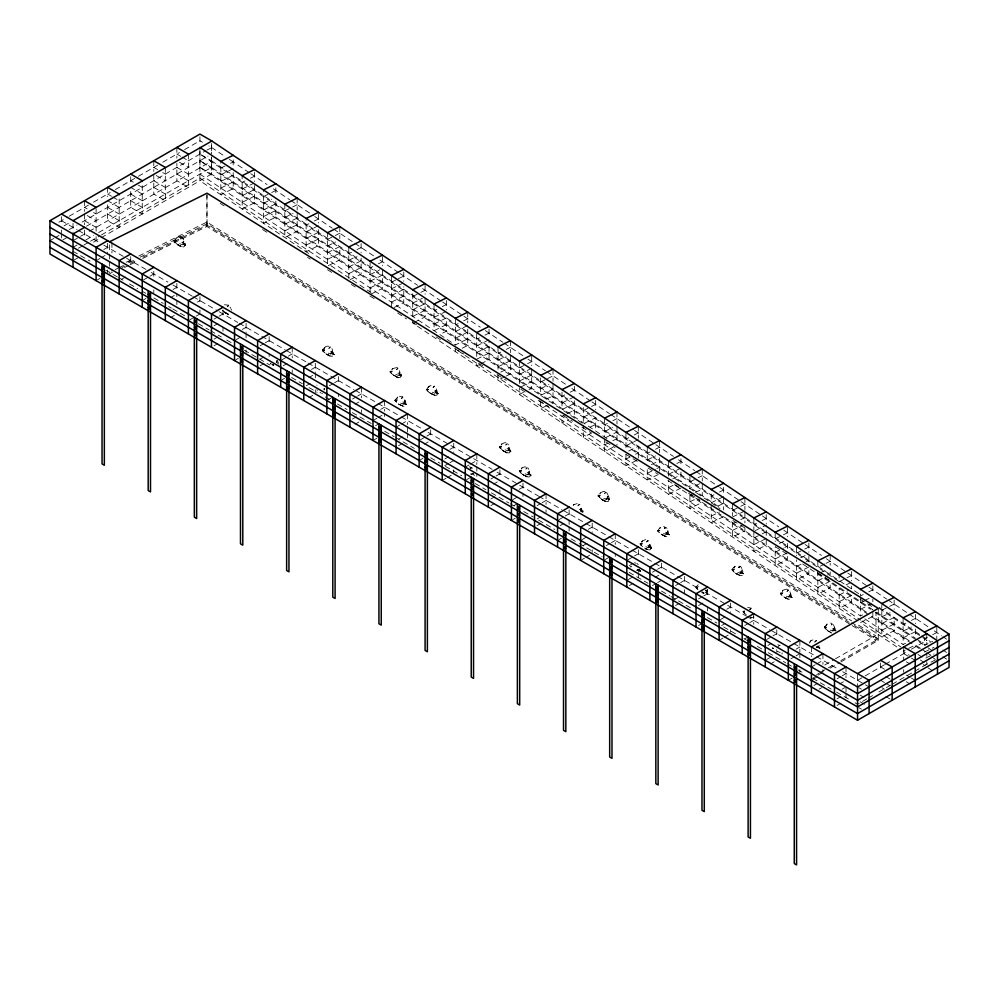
<?xml version="1.0" encoding="UTF-8"?>
<svg xmlns="http://www.w3.org/2000/svg" width="999" height="999" viewBox="0 0 999 999"><rect width="100%" height="100%" fill="white"/><g stroke="black" fill="none" stroke-linecap="round" stroke-linejoin="round"><path stroke-width="0.75" stroke-dasharray="5 3.75" d="M211.451 167.407L211.463 157.417M211.463 150.749L211.463 144.093M606.942 438.586L211.463 174.063L211.888 167.645L199.937 160.739L720.017 508.653M276.898 360.864L276.261 362.262L276.873 360.801M183.154 243.182L183.804 241.783L183.154 243.182L183.117 241.721L183.741 242.844C184.515 240.834 182.605 235.24 180.407 238.986L181.918 237.587L181.194 238.536C181.581 232.705 170.891 242.307 175.137 240.934M324.101 389.885L324.063 388.436L324.687 389.548L324.687 388.648L324.101 389.885L324.75 388.486M324.588 347.714C327.235 343.681 334.852 348.064 331.68 352.547L332.492 350.199L334.016 354.72L331.668 353.034L330.369 353.421L334.091 354.395M390.946 372.177C389.248 372.252 395.641 377.185 397.689 377.11A7.48 4.321 60 0 0 399.862 377.547L400.736 376.973L400.362 375.337L397.964 374.737L399.275 374.363L401.398 376.198L401.648 375L400.087 371.528L399.288 373.863L399.35 373.127C402.485 361.301 384.091 372.652 392.17 371.665L390.871 371.378L392.457 370.929M404.208 402.634L405.02 400.287L406.543 404.807L404.195 403.121L402.897 403.496L405.294 404.096L405.669 405.731L404.782 406.306A7.48 4.321 60 0 1 402.622 405.869L398.838 404.245L394.83 400.249L398.489 396.416L402.647 396.878L402.235 397.989C403.946 395.317 405.444 400.649 404.795 402.285L402.772 401.985M438.186 393.531L436.088 391.608L436.376 392.57L434.453 392.545L435.764 392.17L437.887 394.006L436.575 389.335L435.776 391.67L435.726 390.222L436.363 391.333C437.125 389.323 435.189 383.691 433.029 387.487L434.44 386.064L433.803 387.038C434.265 382.305 424.575 388.186 427.447 390.172L426.973 389.41L427.759 389.423M499.662 447.265L503.121 450.861L506.893 452.472A7.48 4.321 60 0 0 509.065 452.922L509.94 452.347L509.565 450.711L507.167 450.112L508.479 449.725L510.826 451.423L509.29 446.89L508.491 449.238L508.441 447.777L509.078 448.901C509.84 446.89 507.904 441.258 505.731 445.054L507.155 443.618L506.518 444.592C506.793 438.673 496.328 448.364 500.474 446.99M520.616 471.016C517.769 472.227 525.237 476.123 527.047 476.511A7.48 4.321 60 0 0 529.208 476.96L530.082 476.373L529.707 474.737L527.31 474.15L528.621 473.763L530.968 475.449L529.433 470.929L528.633 473.276L528.583 471.815L529.22 472.927C529.982 470.916 528.046 465.297 525.886 469.08L527.297 467.657L526.66 468.631C526.885 464.06 518.194 469.418 519.917 471.803M574.1 504.42C570.504 506.693 580.169 500.899 578.721 505.382L579.358 504.408L577.934 505.844C580.057 501.898 582.679 508.254 580.694 510.027L580.644 508.566L581.281 509.69C580.644 503.871 585.938 516.408 580.681 510.526L579.37 510.901L581.293 510.926L582.017 511.988M607.267 497.939L607.916 496.528L607.267 497.939L607.23 496.478L607.854 497.589C608.628 495.579 606.705 489.997 604.52 493.743L606.031 492.332L605.294 493.294C605.669 487.425 594.979 497.127 599.25 495.679M648.363 549.687A7.48 4.321 60 0 0 649.825 549.862L650.711 549.275L650.337 547.652L647.926 547.052L649.238 546.665L651.585 548.351L650.062 543.831L649.25 546.178L649.213 544.717L649.837 545.841C650.599 543.831 648.701 538.236 646.503 541.982L648.014 540.584L647.277 541.533C647.714 535.689 637.012 545.104 641.233 543.931M666.995 532.879L667.807 530.531L669.33 535.052L666.982 533.366L665.684 533.753L668.081 534.353L668.456 535.976L667.582 536.563A7.48 4.321 60 0 1 665.409 536.113C661.9 535.726 655.943 529.557 658.453 530.669M741.308 571.878L742.12 569.542L743.643 574.063L741.295 572.377L739.997 572.752L743.718 573.738M789.734 595.616L790.534 593.281L792.07 597.802L789.722 596.116L788.411 596.49L790.808 597.09L791.183 598.726L790.309 599.3A7.48 4.321 60 0 1 788.136 598.851C786.25 598.501 778.97 594.542 781.705 593.369M817.557 646.191L818.144 645.854M836.001 630.669L834.44 627.185L833.641 629.532L833.603 628.071L834.227 629.195C834.989 627.185 833.054 621.553 830.893 625.337L832.304 623.913L831.668 624.887C831.942 618.955 821.478 628.658 825.624 627.272M609.577 498.976L608.141 495.629L607.854 497.589L605.819 497.29M707.692 591.296L707.105 589.398M818.88 648.151L818.156 647.09L816.233 647.065C818.78 647.015 821.103 649.45 819.18 645.666M174.188 241.696L173.951 240.722L174.837 241.683L174.675 241.021M323.139 350.337C322.402 351.998 322.602 348.601 322.714 351.049M395.666 400.424C394.455 401.723 396.341 399.95 394.83 400.249M426.798 390.184L426.573 389.21L428.671 389.473L427.36 389.185L428.946 388.736M519.805 471.303L519.642 470.679L521.528 471.066L520.217 470.779L521.803 470.329M642.432 543.231L640.834 543.693L642.145 543.98L640.259 543.581L640.421 544.205M696.453 587.587L697.252 587.312M732.766 569.68C732.03 571.341 732.217 567.932 732.342 570.392M743.406 612.3C743.693 610.339 742.594 612.612 743.843 611.588M780.756 594.13L780.356 593.244L781.393 593.93M323.351 350.849L322.302 350.162L325.1 346.928M316.895 385.302L317.008 385.065M397.127 397.802L396.815 398.501L397.627 397.015M658.978 530.619L658.054 531.031C657.692 528.284 665.134 524.025 665.022 528.234C666.795 525.674 668.181 530.831 667.582 532.542L665.559 532.23M698.189 584.74L695.903 587.187L696.303 588.074M731.967 569.617C733.029 567.182 739.173 563.086 739.347 567.245C741.108 564.672 742.494 569.842 741.895 571.54L739.872 571.228M782.904 592.682L781.318 593.131L782.617 593.418C776.71 594.005 788.511 585.551 787.761 590.983C789.535 588.411 790.908 593.581 790.309 595.279L788.286 594.967M809.44 643.006C809.502 639.735 816.433 638.498 815.584 641.545L816.458 640.559M176.573 237.575L175.961 238.599M324.288 348.414L324.775 347.377L324.475 347.964M392.694 368.256L392.083 369.28M429.183 386.064L428.571 387.088M501.898 443.631L501.286 444.655M522.04 467.657L521.428 468.693M573.488 505.444L573.601 505.194M600.686 492.32L600.062 493.344M642.669 540.571L642.045 541.595M660.414 527.272L659.79 528.296M734.727 566.271L734.103 567.295M783.141 590.009L782.529 591.033M810.976 640.584L810.351 641.608M827.047 623.913L826.435 624.949M331.68 352.547L332.33 351.136L332.267 352.21L331.643 351.086L332.267 352.21L332.28 351.298L331.793 351.785M399.288 373.863L399.925 372.465L399.875 373.526L399.238 372.415L399.875 373.526L399.875 372.627L399.388 373.102M435.776 391.67L436.426 390.272L436.363 391.333L434.328 391.034M508.491 449.238L509.14 447.839L509.078 448.901L507.042 448.588M528.633 473.276L529.283 471.865L529.22 472.927L527.185 472.627M580.694 510.027L581.343 508.628L581.281 509.69L579.245 509.378M649.25 546.178L649.899 544.78L649.837 545.841L647.802 545.529M833.641 629.532L834.29 628.121L834.227 629.195L832.192 628.883M175.762 239.061L176.074 238.349M391.883 369.742L392.195 369.043M428.371 387.55L428.683 386.85M501.086 445.117L501.398 444.405M521.228 469.143L521.54 468.444M599.862 493.806L600.174 493.106M641.845 542.057L642.157 541.346M659.602 528.746L659.914 528.046M733.915 567.757L734.228 567.057M782.329 591.495L782.642 590.796M810.152 642.07L810.464 641.358M826.235 625.399L826.548 624.7M276.261 362.262L276.848 361.026L276.361 361.501M173.789 240.809L176.049 240.984L174.75 240.697L176.336 240.235M597.889 495.554L600.162 495.729L598.851 495.442L600.449 494.992M639.872 543.806L640.709 543.98L640.159 544.43M658.029 531.393L657.617 530.506L659.889 530.669L658.578 530.394L660.177 529.932M698.001 589.422C696.241 589.048 695.916 586.301 696.952 588.061L696.066 587.1L698.176 587.362L696.865 587.075L698.451 586.625M734.49 568.943L732.891 569.393L734.203 569.68L731.93 569.505M780.806 593.044L781.405 594.118L780.519 593.868M183.479 243.119L183.704 244.53L183.479 243.119L183.766 244.081L181.843 244.056L183.504 243.831L185.489 245.354L183.479 243.119L183.766 244.081L181.843 244.056C183.691 242.295 185.826 246.603 183.741 246.865A7.48 4.321 60 0 1 181.568 246.416L177.797 244.805L174.138 241.321M183.816 243.281C187.962 250.549 183.317 236.388 183.741 242.844L181.718 242.532M331.993 352.472L332.292 353.434L330.369 353.421L332.342 352.647L333.142 355.644L332.267 356.231A7.48 4.321 60 0 1 330.095 355.781L326.323 354.158L322.602 350.649M390.072 372.115L390.234 371.316L390.309 372.377M399.6 373.801L399.825 375.212L399.6 373.801L399.887 374.762L397.964 374.737L399.625 374.513L401.698 375.724M404.52 402.56L404.745 403.971L404.52 402.56L404.82 403.521L402.897 403.496L404.558 403.271L406.543 404.57L404.87 402.734M436.088 391.608L436.313 393.019L436.088 391.608L436.376 392.57L434.453 392.545C436.476 390.859 438.399 395.067 436.351 395.354A7.48 4.321 60 0 1 434.19 394.917L430.407 393.294C442.657 399.101 425.337 392.245 427.235 389.473M436.376 392.57L436.438 391.783M508.803 449.175L509.028 450.586L508.803 449.175L509.09 450.137L507.167 450.112C509.153 448.876 512.874 453.221 509.153 449.338M528.946 473.201L529.17 474.612L528.946 473.201L529.233 474.163L527.31 474.15C529.295 472.902 533.016 477.247 529.295 473.376M581.356 510.127L581.231 511.376L581.006 509.965L583.029 511.963L580.681 510.526M598.064 496.178C597.614 494.006 601.698 501.273 605.681 501.173A7.48 4.321 60 0 0 607.842 501.623C609.939 501.361 607.804 497.04 605.943 498.801L607.867 498.826L607.579 497.864L609.677 499.787M607.929 498.039L605.943 498.801L607.867 498.826L607.579 497.864L607.804 499.275L607.579 497.864M649.912 546.278L647.926 547.052L649.85 547.077L649.562 546.116L651.66 548.026M639.76 571.765L638.998 569.23M667.307 532.804L667.532 534.215L667.307 532.804L667.607 533.778L665.684 533.753L667.344 533.516L669.405 534.727M696.066 587.812L696.94 587.874M741.62 571.815L741.92 572.777L739.997 572.752L741.97 571.99L742.769 574.987L741.895 575.561A7.48 4.321 60 0 1 739.722 575.124C737.537 575.074 731.58 570.529 732.979 570.192M746.49 615.009L743.169 612.112L744.055 612.1M744.255 610.601L743.181 612.037M790.384 595.729L788.411 596.49L790.334 596.515L790.047 595.554L792.145 597.464M772.477 647.989L772.951 647.315M818.218 646.291L818.094 647.539C816.745 643.643 822.689 650.998 817.906 646.828L817.869 646.128L818.156 647.09L816.233 647.065M834.302 629.632L834.177 630.869L833.953 629.457L835.976 631.468L833.628 630.019L832.317 630.406L834.24 630.419L833.953 629.457L834.24 630.419L832.317 630.406L834.465 630.581M707.692 591.408L705.269 590.059M780.231 645.666L777.846 644.68M778.034 646.653L779.545 645.242M500.149 447.552L499.5 446.64L499.512 447.752M519.542 471.378L519.705 470.691L520.304 471.578M824.65 626.935C825.137 629.033 823.476 625.849 826.535 627.322L825.224 627.035L826.822 626.585M753.833 616.895L752.959 617.469A7.48 4.321 60 0 1 750.786 617.032M782.017 654.17L782.117 652.797M397.39 399.687L395.791 400.137L397.103 400.424L394.867 400.362M732.354 569.393L732.991 570.379L732.517 569.617L733.291 569.63M744.218 611.488L743.044 611.525M395.417 400.099L395.879 400.936M395.254 400.137L395.879 401.123L395.404 400.362L396.191 400.374M501.66 446.291L500.074 446.753L501.386 447.04L499.175 446.878M732.392 569.305L732.105 570.129M744.367 611.538L743.581 611.525L744.055 612.287L743.081 611.438M426.573 389.922L427.447 389.985M640.671 571.303L638.324 569.617L637.012 570.004L638.686 569.767L637.012 570.004L638.673 569.767L640.671 571.066L638.324 569.617M707.617 591.745L706.106 590.621M174.076 241.433L174.825 241.496M598.176 496.178L598.938 496.241M657.904 531.131L658.666 531.181M696.191 587.812L696.49 587.037M58.929 222.165L67.895 216.983M69.181 216.246L88.412 205.145M93.531 202.185L110.202 192.57M115.322 189.61L137.125 177.023M138.399 176.286L157.63 165.185M162.762 162.225L179.42 152.597M184.553 149.638L199.937 140.759L202.497 142.233M64.048 225.874L70.454 222.165M49.95 240.672L53.796 238.449M55.082 237.712L58.929 235.489M69.181 229.57L77.073 225.012M81.993 222.165L205.707 150.749M206.855 150.087L211.888 147.665L208.903 145.941M62.775 239.935L67.895 236.975M86.526 226.211L208.004 156.081M73.027 240.672L87.875 232.093M89.223 231.318L211.888 160.989L199.937 154.083L841.52 583.279M73.027 247.327L77.073 244.992M85.839 239.935L93.531 235.489M98.664 232.53L211.476 167.407L721.078 508.279M78.421 248.214L82.48 245.879M83.829 245.092L89.223 241.983M90.572 241.196L100.025 235.739M101.374 234.965L199.912 178.072L370.941 292.47M93.531 242.158L99.95 238.449M101.224 237.712L211.476 174.063L211.476 156.743M74.301 259.915L79.433 256.955M103.796 249.55L107.63 247.327M97.378 259.915L99.95 258.429M101.224 257.692L105.07 255.469M97.378 279.895L99.95 278.421M128.147 262.138L130.707 260.652M121.741 279.158L125.587 276.935M143.531 279.895L148.651 276.935M149.937 276.199L153.784 273.976M142.245 300.624L146.091 298.401M173.014 289.523L176.86 287.3M170.454 297.665L174.301 295.442M170.454 317.645L174.301 315.422M197.365 302.098L199.937 300.624M189.673 319.867L194.805 316.908M196.091 316.159L199.937 313.936M214.036 319.118L217.882 316.908M219.156 316.159L223.002 313.936M214.036 325.786L217.882 323.564M214.036 339.111L217.882 336.888M214.036 345.766L217.882 343.544M242.233 329.483L246.079 327.26M235.826 339.847L240.959 336.888M235.826 359.827L238.386 358.354M260.177 345.766L264.023 343.544M265.309 342.807L269.156 340.584M260.177 359.091L264.023 356.868M260.177 365.746L264.023 363.524M281.98 359.827L287.1 356.868M288.386 356.131L292.232 353.908M283.254 365.746L287.1 363.524M281.98 379.807L284.54 378.334M311.463 369.455L315.309 367.232M308.891 377.585L312.737 375.374M306.331 385.726L310.177 383.516M308.891 397.577L312.737 395.354M329.408 385.726L333.254 383.516M334.528 382.767L338.374 380.557M328.122 399.787L333.254 396.828M352.485 399.051L356.331 396.828M357.605 396.091L361.451 393.868M355.045 404.233L358.891 402.01M352.485 419.031L356.331 416.82M355.045 424.213L358.891 422.003M380.681 409.415L384.528 407.192M374.275 419.78L376.835 418.294M378.122 417.557L381.968 415.334M375.549 425.699L379.395 423.476M374.275 439.76L376.835 438.274M396.066 427.172L399.912 424.962M401.198 424.213L407.604 420.517M398.626 439.023L402.472 436.8M398.626 445.679L402.472 443.456M420.417 439.76L425.549 436.8M426.835 436.063L430.681 433.841M424.263 444.205L428.109 441.983M420.417 459.74L422.989 458.266M449.9 449.375L453.746 447.165M444.78 459.003L448.626 456.78M444.78 465.659L448.626 463.436M449.9 462.699L453.746 460.477L453.746 464.473M442.207 480.469L446.053 478.246M447.34 477.51L451.186 475.287M465.284 467.145L469.13 464.922M470.417 464.185L476.823 460.477M466.57 479.72L471.703 476.76M490.921 478.983L494.767 476.76M496.053 476.024L499.9 473.801M493.494 484.165L497.34 481.943M490.921 498.963L494.767 496.753M490.921 505.631L494.767 503.409M519.13 489.348L522.976 487.125M512.724 499.712L517.844 496.753M513.998 505.631L517.844 503.409M512.724 519.692L515.284 518.206M537.075 505.631L540.921 503.409M542.207 502.672L546.053 500.449M537.075 518.956L540.921 516.733M537.075 525.611L540.921 523.389M558.866 519.692L563.998 516.733M565.272 515.984L569.118 513.773M560.152 525.611L563.998 523.389M558.866 539.672L561.426 538.199M588.349 529.308L592.195 527.085M581.942 539.672L587.062 536.713M583.229 545.591L587.062 543.369M581.942 559.652L584.502 558.179M585.789 557.43L589.635 555.219M606.293 545.591L610.139 543.369M611.425 542.632L615.272 540.409M605.019 559.652L610.139 556.693M628.084 559.652L633.216 556.693M634.502 555.956L638.349 553.733M629.37 565.571L633.216 563.361M628.084 579.632L633.216 576.673M629.37 585.564L633.216 583.341M652.447 572.24L656.293 570.017M657.579 569.28L661.413 567.057M655.007 577.422L658.853 575.199M652.447 585.564L656.293 583.341M657.579 582.604L661.413 580.382M675.524 585.564L679.37 583.341M680.644 582.604L684.49 580.382M674.238 599.625L679.37 596.665M675.524 605.544L679.37 603.321M698.588 598.876L702.434 596.665M703.721 595.916L707.567 593.706M698.588 605.544L705.007 601.835M698.588 625.524L701.161 624.05M726.797 609.24L730.644 607.017M720.391 619.605L725.511 616.645M721.665 625.524L725.511 623.301M720.391 639.585L722.951 638.111M724.238 637.362L728.084 635.152M744.742 625.524L748.588 623.301M749.874 622.564L753.721 620.342M744.742 638.848L748.588 636.625M766.533 639.585L771.665 636.625M772.939 635.888L776.785 633.666M767.819 645.504L771.665 643.281M766.533 659.565L771.665 656.605M770.379 664.01L774.225 661.788M796.016 649.213L799.862 646.99M790.896 658.828L794.742 656.605M796.016 655.868L798.588 654.382M788.323 680.294L792.17 678.071M811.4 666.97L815.246 664.747M816.533 664.01L822.939 660.314M824.762 664.984L834.115 659.577M835.451 658.816L875.549 635.664L856.967 624.175M816.757 674.537L819.48 672.964M820.766 672.227L835.626 663.648M840.821 660.639L878.271 639.023L851.735 622.614M812.736 678.184L816.757 675.873M818.094 675.099L822.102 672.789M830.119 668.156L839.485 662.749M840.821 661.975L878.271 640.359L878.271 608.379M812.686 679.557L817.806 676.585M813.96 685.476L817.806 683.254M819.093 689.173L821.653 687.699M837.037 678.808L840.883 676.585M842.169 675.848L846.016 673.626M839.61 683.99L843.456 681.768M842.169 689.173L844.729 687.699M857.554 680.294L884.465 664.747M885.239 664.31L906.268 652.172M911.4 649.2L926.797 640.322M837.037 698.801L840.883 696.578M837.037 705.456L840.883 703.234M866.87 698.888L857.554 704.27L852.272 701.223M868.206 698.126L873.526 695.042M878.858 691.97L890.846 685.052M892.169 684.278L913.473 671.977M914.809 671.216L925.461 665.059M825.311 627.834L824.849 626.997M220.841 168.094L224.962 166.034M230.457 163.299L233.204 161.938L249.5 172.839M220.841 174.75L233.204 168.594L233.204 155.27M220.841 181.406L233.204 175.262L861.55 595.579M220.841 188.074L233.204 181.918M242.17 182.355L244.917 180.981M250.399 178.247L254.52 176.199M242.17 189.011L253.147 183.541M242.17 195.679L254.52 189.523M242.17 202.335L254.52 196.179M126.311 262.225L133.254 258.766M138.811 255.994L206.88 222.078L851.66 620.891M115.122 269.643L117.907 268.256M119.293 267.557L123.476 265.472M129.046 262.7L134.615 259.927M140.185 257.155L207.03 223.838L850.411 621.79M263.486 196.616L270.354 193.194M271.728 192.507L275.836 190.459M109.553 273.751L112.338 272.365M122.078 267.507L124.863 266.109M130.432 263.336L136.001 260.564M142.969 257.093L207.03 225.175L849.088 622.302M124.513 267.532L128.696 265.447M130.095 264.747L137.075 261.276M142.67 258.491L206.905 226.473L850.823 624.762M263.486 203.272L271.728 199.176M263.486 209.94L275.836 203.784M263.486 216.596L275.836 210.439M284.815 210.876L297.165 204.72M284.815 217.532L293.044 213.436M284.815 224.201L297.165 218.044M284.815 230.856L297.165 224.7M306.131 225.137L308.878 223.776M314.36 221.029L318.481 218.981M306.131 231.793L318.481 225.649M306.131 238.461L318.481 232.305M306.131 245.117L318.481 238.961M327.447 239.398L339.81 233.242M327.447 246.066L335.689 241.958M327.447 252.722L339.81 246.566L339.81 259.89L327.447 266.046L327.447 232.742M327.447 259.378L339.81 253.234M348.776 253.659L351.523 252.297M357.005 249.563L361.126 247.502M348.776 260.327L357.005 256.219M348.776 266.983L361.126 260.826M348.776 273.651L361.126 267.495M370.092 267.919L372.839 266.558M378.334 263.823L382.442 261.775M350.149 279.62L361.126 274.151L361.126 258.167M370.092 274.588L379.707 269.805M370.092 281.243L382.442 275.087M370.092 287.912L382.442 281.755M391.421 282.193L396.903 279.458M398.276 278.771L403.771 276.036M391.421 288.848L402.397 283.379M391.421 295.504L403.771 289.36M391.421 302.173L403.771 296.016M412.737 296.453L419.605 293.032M420.966 292.345L425.087 290.297M394.155 307.467L403.771 302.672L403.771 286.688M412.737 303.109L422.34 298.326M412.737 309.777L425.087 303.621M412.737 316.433L425.087 310.277M434.053 310.714L436.8 309.34M442.295 306.606L446.416 304.558M414.11 322.415L425.087 316.945L425.087 298.289M434.053 317.37L445.042 311.9M434.053 324.038L446.416 317.882L446.416 331.206L439.548 334.615M446.416 324.538L434.053 330.694L434.053 304.046M455.382 324.975L458.129 323.601M463.611 320.866L467.732 318.818M455.382 331.631L467.732 325.487M455.382 338.299L467.732 332.143M199.912 174.076L455.382 344.955L467.732 338.798M476.698 339.235L479.445 337.874M484.94 335.14L489.048 333.079M462.237 348.201L467.732 345.467L467.732 326.81M476.698 345.904L489.048 339.747M476.698 352.56L489.048 346.403M476.698 359.215L489.048 353.059M498.026 353.496L500.761 352.135M506.256 349.4L510.377 347.34M479.445 364.51L476.698 365.884L476.698 361.888M480.819 363.823L489.048 359.727L489.048 341.071M498.026 360.164L506.256 356.056M498.026 366.82L510.377 360.664M500.761 372.115L510.377 367.332M519.343 367.757L526.211 364.348M527.572 363.661L531.693 361.601M504.882 376.723L498.026 380.144L498.026 374.812M506.256 376.036L510.377 373.988L510.377 355.332M519.343 374.425L531.693 368.269M519.343 381.081L531.693 374.925M520.716 387.063L531.693 381.593M540.659 382.018L546.153 379.283M547.527 378.609L553.021 375.874M523.464 392.357L519.343 394.405L519.343 387.749M528.946 389.622L531.693 388.249L531.693 369.605M540.659 388.686L548.901 384.578M553.021 389.185L540.659 395.342L540.659 375.362M546.153 399.275L553.021 395.854M561.987 396.291L564.735 394.917M570.217 392.182L574.338 390.134M546.153 405.931L540.659 408.666L540.659 398.014M561.987 402.947L574.338 396.79M574.338 403.459L561.987 409.602L561.987 390.959M566.108 414.223L561.987 416.271L561.987 422.927L568.843 419.505M567.469 413.536L574.338 410.114M583.304 410.552L590.172 407.13M591.545 406.443L595.654 404.395M583.304 417.207L594.28 411.738M584.677 423.189L595.654 417.719L595.654 431.044M590.172 427.11L595.654 424.375M604.632 424.812L607.367 423.439M612.862 420.704L616.982 418.656M591.545 433.091L583.304 437.187L583.304 425.199M604.632 431.468L612.862 427.372M606.006 437.45L616.982 431.98M604.632 444.792L607.367 443.431M612.862 440.696L616.982 438.636M625.948 439.073L628.696 437.699M634.178 434.965L638.299 432.917M612.862 447.352L604.632 451.461L604.632 439.46M625.948 445.729L638.299 439.585M628.696 451.024L638.299 446.241L638.299 459.565L625.948 465.721L625.948 452.397M625.948 459.053L630.069 457.005M635.551 454.27L638.299 452.897M647.265 453.334L650.012 451.973M655.506 449.238L659.627 447.177M647.265 460.002L655.506 455.894M651.385 464.61L659.627 460.502M647.265 473.314L655.506 469.218M656.88 468.531L659.627 467.17M668.593 467.594L671.34 466.233M676.822 463.499L680.943 461.438M658.254 474.513L647.265 479.982L647.265 466.658M668.593 474.263L680.943 468.106M672.714 478.871L680.943 474.762M668.593 487.587L674.075 484.84M689.909 481.855L696.778 478.446M698.151 477.759L702.26 475.711M680.943 488.086L668.593 494.243L668.593 480.919M699.525 483.728L689.909 488.523L689.909 475.199M689.909 495.179L694.03 493.131M695.404 492.445L702.26 489.023M689.909 501.848L696.778 498.426M711.238 496.128L713.973 494.755M719.467 492.02L723.588 489.972M723.588 496.628L711.238 502.784L711.238 489.46M718.094 506.031L723.588 503.284M711.238 516.108L719.467 512M732.554 510.389L739.422 506.968M740.796 506.281L744.904 504.233M723.588 516.608L711.238 522.764L711.238 504.12M732.554 517.045L744.904 510.889M732.554 523.701L735.301 522.34M740.796 519.605L744.904 517.557M732.554 530.369L742.157 525.586M753.87 524.65L756.618 523.276M762.112 520.541L766.233 518.493M755.244 530.619L766.233 525.149L766.233 537.137M753.87 537.974L760.739 534.552M762.112 533.866L766.233 531.818M753.87 544.63L766.233 538.473M775.199 538.911L782.055 535.489M783.428 534.802L787.549 532.754M779.32 543.518L784.802 540.784M775.199 552.235L783.428 548.126M784.802 547.44L787.549 546.078M775.199 558.891L787.549 552.734L787.549 559.403L775.199 565.559L775.199 546.903M796.515 553.171L803.383 549.75M804.757 549.063L808.865 547.015M800.636 557.779L806.131 555.044M796.515 566.495L804.757 562.387M806.131 561.713L808.865 560.339M796.515 573.151L808.865 566.995L808.865 573.663L796.515 579.82L796.515 559.827M824.699 564.01L817.844 567.432L817.844 560.776M826.073 563.336L830.194 561.276M820.591 572.727L827.447 569.305M817.844 580.756L827.447 575.973M817.844 587.412L830.194 581.268L830.194 587.924L817.844 594.08L817.844 570.104M851.51 575.536L839.16 581.693L839.16 575.037M846.028 584.939L850.137 582.892M839.16 595.017L848.763 590.234M839.16 601.685L851.51 595.529L851.51 602.185L839.16 608.341L839.16 588.361M863.223 594.592L860.489 595.953L860.489 589.298M868.718 591.858L872.839 589.81M860.489 602.622L863.223 601.248M864.597 600.574L870.092 597.827M860.489 609.278L871.465 603.808M538.311 400.437L860.489 615.946L865.971 613.211M881.805 610.227L894.155 604.07M909.202 640.784L872.839 616.445L860.489 622.602L900.611 649.45M881.805 616.883L890.034 612.774M881.805 623.538L894.155 617.394L894.155 630.706L881.805 636.863L881.805 604.894M881.805 630.207L894.155 624.05M903.121 624.487L905.868 623.114M911.363 620.379L915.471 618.331M903.121 631.143L911.363 627.047M903.121 637.812L915.471 631.655M864.847 618.856L903.121 644.467L907.242 642.419M927.197 637.374L924.45 638.748L924.45 645.404L932.679 641.308M932.679 634.64L936.8 632.592M924.45 652.072L934.053 647.277M925.823 658.041L934.053 653.945M935.426 659.914L924.45 665.384L920.678 662.874M322.377 350.187L324.575 350.337L323.264 350.05L324.862 349.6M640.459 543.643L640.921 544.492M224.438 304.745L228.496 305.157L228.084 306.268L228.958 305.282L230.719 308.241M499.562 446.665L499.4 447.352M630.881 566.371L631.518 566.183M323.664 350.287L322.889 350.274L323.364 351.036L322.902 350.012M391.258 371.616L390.334 372.028M824.55 627.634L828.271 631.143L831.555 632.679M473.414 474.001L471.491 473.976L473.414 474.001L473.126 473.026L473.351 474.438L473.126 473.026L473.164 473.738M580.319 511.088L581.293 510.926L581.006 509.965M330.244 351.898L331.755 351.798M397.839 373.226L399.35 373.127M179.645 245.492L177.797 244.805L181.943 247.19L178.396 245.142L180.657 245.929M222.377 310.427L227.485 313.698M328.459 355.332L329.121 355.332M273.689 365.06L272.415 364.647M396.054 376.66L398.064 377.872L394.518 375.824L397.689 377.11M432.542 394.468L433.204 394.468M400.974 405.419L401.635 405.419M505.257 452.023L505.919 452.023M525.399 476.061L526.061 476.061M603.758 500.237L601.898 499.55L606.043 501.935L602.509 499.887L604.77 500.686M663.773 535.664L665.409 536.113M646.016 548.963L647.664 549.413L645.404 548.551M738.086 574.675L738.748 574.675M702.147 592.694L704.058 593.568L702.047 592.357L703.683 592.807A7.48 4.321 60 0 0 705.856 593.244L706.73 592.669L705.881 590.459M786.5 598.413L787.162 598.413M830.406 632.317L831.068 632.317M747.639 607.417L750.936 608.104L750.411 609.153L751.285 608.154L752.434 609.465M630.182 566.833L631.231 566.92M772.627 648.538L773.676 648.638L772.377 648.351M469.255 466.82L470.342 467.107M224.163 312.125L228.833 314.91L224.688 312.537L228.471 314.148A7.48 4.321 60 0 0 229.782 314.573M325.799 353.758L330.469 356.543L326.323 354.158L330.095 355.781M429.882 392.894L434.19 394.917M644.492 548.139L644.38 548.101M634.452 562.774L635.864 563.136M225.187 312.837L226.548 313.249M326.81 354.47L328.184 354.882M395.766 376.173L393.918 375.487L396.778 376.623M430.906 393.606L432.267 394.006M400.699 404.957L399.45 404.583L402.922 406.268L398.838 404.245L402.622 405.869M504.982 451.573L503.721 451.198L507.267 453.246L503.121 450.861L506.893 452.472M525.124 475.599L523.863 475.224L527.41 477.272L523.264 474.887L527.047 476.511M663.486 535.214L662.237 534.84L665.784 536.875L661.625 534.502L664.535 535.639M737.799 574.188L735.951 573.501L739.722 575.124M786.225 597.951L784.964 597.577L788.511 599.625L784.365 597.24L788.136 598.851M179.67 243.719L182.542 244.842M328.196 353.084L331.069 354.208M395.791 374.4L398.663 375.537M432.292 392.207L435.152 393.344M400.724 403.159L403.596 404.295M505.007 449.775L507.867 450.899M525.149 473.801L528.009 474.937M603.783 498.464L606.643 499.6M663.511 533.416L666.383 534.54M645.766 546.715L648.626 547.839M737.824 572.415L740.696 573.551M786.238 596.153L789.11 597.277M830.157 630.069L833.016 631.193M777.297 651.373L780.169 652.497M470.766 467.22L470.841 468.456L471.478 467.482L472.515 468.181M179.932 245.966L181.568 246.416M226.823 313.698L228.471 314.148M604.033 500.724L605.681 501.173M321.728 393.331L322.527 393.381M831.705 633.091L828.87 631.48L830.132 631.868M499.999 447.077L500.162 447.739L499.537 447.39M598.776 495.779L598.938 496.428L598.314 496.091M520.142 471.116L520.304 471.765L519.68 471.428M640.759 544.018L640.921 544.68L640.297 544.33M825.149 627.372L825.311 628.021L824.687 627.684M470.404 473.901L471.803 474.612M273.751 365.022L272.752 364.598L273.788 365.022M646.753 548.926L645.741 548.513L647.402 549.45M702.772 592.32L701.773 591.895L703.683 592.807M750.449 617.357L751.161 617.794L750.524 617.07M176.86 154.083L180.707 156.306M181.98 157.043L188.399 160.739M199.937 151.411L199.937 167.407L211.476 174.063M179.42 162.225L188.399 167.407M176.86 167.407L188.399 174.063M176.86 174.063L188.399 180.719M153.784 167.407L157.63 169.618M162.762 172.577L165.322 174.063M156.344 175.537L165.322 180.719M153.784 180.719L165.322 187.387M153.784 187.387L165.322 194.043M130.707 180.719L133.279 182.205M138.399 185.165L142.245 187.387M142.245 194.043L130.707 187.387L130.707 207.367L142.245 214.023L142.245 180.719M130.707 194.043L142.245 200.712M130.707 200.712L142.245 207.367M107.63 194.043L111.476 196.266M112.762 197.003L119.168 200.712M903.695 653.646L910.114 657.354M911.388 658.091L915.234 660.314M119.168 207.367L107.63 200.712L107.63 220.692L119.168 227.347L119.168 194.043M906.268 661.788L910.114 664.01M107.63 207.367L119.168 214.023M107.63 214.023L119.168 220.692M906.268 675.112L910.114 677.334M911.388 678.071L915.234 680.294M84.565 207.367L87.125 208.841M93.531 212.55L96.104 214.023M880.631 666.97L884.465 669.193M906.268 681.768L910.114 683.99M87.125 215.509L96.104 220.692M885.751 676.585L890.883 679.557M84.565 220.692L96.104 227.347M880.631 680.294L884.465 682.517M885.751 683.254L889.597 685.476M881.905 687.699L884.465 689.173M61.488 220.692L77.073 229.683M78.421 230.469L98.676 242.158M103.796 245.117L146.091 269.53M151.224 272.49L167.882 282.118M172.952 285.04L192.245 296.179M193.207 296.728L217.882 310.976M219.156 311.725L237.762 322.465M239.111 323.239L285.027 349.75M286.376 350.524L307.617 362.787M307.979 362.999L353.883 389.51M355.232 390.284L399.912 416.071M401.148 416.795L422.989 429.395M428.109 432.355L492.207 469.368M497.015 472.14L538.361 496.003M538.873 496.303L561.838 509.565M563.186 510.339L607.742 536.063M608.866 536.713L630.694 549.325M632.055 550.099L699.874 589.26M704.969 592.195L746.028 615.908M746.827 616.371L769.779 629.62M771.128 630.394L815.246 655.868M816.533 656.605L838.323 669.193M842.694 671.715L869.093 686.95M885.751 696.578L890.883 699.537M858.828 687.699L861.4 689.173M860.114 695.092L863.96 697.314M860.114 701.76L866.52 705.456M73.027 251.323L89.985 261.114M105.632 270.155L109.553 272.415L109.553 267.819M117.345 276.923L111.938 273.801L111.938 269.33M118.694 277.697L124.101 280.819M129.495 283.928L137.6 288.611M142.994 291.733L145.704 293.294M153.809 297.964L163.249 303.421M168.656 306.543L171.353 308.104M172.702 308.878L184.865 315.896M198.364 323.688L209.166 329.932M210.514 330.706L221.316 336.95M226.723 340.06L232.118 343.181M244.268 350.199L269.93 365.01M291.533 377.485L302.335 383.716M309.091 387.624L317.195 392.295M325.287 396.978L329.345 399.313M337.45 403.996L346.89 409.453M352.297 412.562L371.203 423.476M384.702 431.281L394.155 436.738M395.504 437.512L414.41 448.426M430.619 457.779L440.072 463.236M445.467 466.358L461.675 475.711M475.174 483.504L485.976 489.747M491.383 492.869L508.928 502.997M510.289 503.783L514.335 506.118M523.788 511.575L533.241 517.032M538.636 520.154L554.845 529.507M571.053 538.861L577.797 542.757M579.145 543.543L602.11 556.793M629.108 572.377L648.014 583.291M661.513 591.096L669.617 595.766M670.966 596.553L692.569 609.028M707.429 617.594L716.882 623.051M723.638 626.96L738.486 635.526M743.893 638.648L746.59 640.209M757.392 646.44L762.786 649.562M768.194 652.684L785.751 662.812M787.1 663.598L792.494 666.708M797.901 669.829L801.947 672.165M812.724 678.383L831.18 689.048M836.45 692.095L850.961 700.461M858.828 707.679L861.4 709.153M220.155 203.371L224.138 205.819M262.55 229.595L267.857 232.867M307.605 257.455L310.252 259.091M327.472 269.742L332.779 273.027M351.323 284.503L355.294 286.963M369.88 295.966L375.174 299.25M412.275 322.19L417.57 325.474M436.126 336.95L441.421 340.222M454.67 348.426L463.948 354.158M478.521 363.174L483.816 366.446M497.065 374.65L506.343 380.382M520.916 389.398L526.211 392.669M539.46 400.874L548.738 406.605M563.311 415.621L572.589 421.353M581.868 427.097L591.133 432.829M605.706 441.845L614.984 447.577M625.586 454.133L637.512 461.513M648.114 468.069L657.379 473.801M674.612 484.465L679.907 487.737M690.509 494.293L699.787 500.037M732.904 520.516L746.153 528.708M775.299 546.74L788.548 554.944M817.706 572.964L830.956 581.168M860.102 599.188L873.351 607.392M854.382 625.586L878.271 640.359M852.147 625.586L875.998 640.334L875.998 612.012M789.722 596.116L792.07 597.564L790.047 595.554L790.271 596.965L790.047 595.554M741.295 572.377L743.643 573.826L741.97 571.99M666.982 533.366L669.33 534.815L667.657 532.979M435.764 392.17L438.111 393.618L436.113 392.32M607.255 498.426L609.602 499.875C605.132 496.228 610.526 502.21 609.552 498.826M399.275 374.363L401.623 375.811L399.937 373.976M183.154 243.669L185.489 245.117M508.479 449.725L510.826 451.173L509.09 450.137M817.544 646.69L819.892 648.126L817.869 646.128M649.238 546.665L651.585 548.114L649.562 546.116L649.787 547.527L649.562 546.116M528.621 473.763L530.968 475.212L529.233 474.163M331.668 353.034L334.016 354.483L332.342 352.647M404.195 403.121L406.543 404.57L404.82 403.521M741.658 572.527L743.643 573.826L741.92 572.777M332.03 353.184L334.016 354.483L332.292 353.434M636.688 570.229L637.325 570.641M667.344 533.516L669.33 534.815L667.607 533.778M399.625 374.513L401.623 375.811L399.887 374.762M819.892 648.126L818.156 647.09M508.828 449.887L510.826 451.173M528.971 473.913L530.968 475.212M705.619 590.209L707.617 591.508L705.843 590.347M404.558 403.271L406.543 404.57M638.673 569.767L640.671 571.066L638.935 570.029M834.202 630.307L833.953 629.457M211.463 147.427L224.251 155.956M229.358 159.378L233.204 161.938M211.463 160.739L233.204 175.262M250.761 173.676L267.058 184.59M273.326 188.786L289.635 199.688M290.896 200.524L313.461 215.622M314.722 216.471L332.28 228.209M333.529 229.046L353.596 242.47M354.857 243.319L374.925 256.731M379.945 260.09L398.751 272.677M400 273.514L417.57 285.264M422.577 288.611L441.396 301.198M442.644 302.035L462.712 315.459M463.973 316.308L480.269 327.21M485.289 330.569L502.847 342.307M504.108 343.144L522.914 355.731M527.934 359.091L545.491 370.841M546.74 371.678L565.559 384.253M571.828 388.449L590.646 401.036M591.895 401.873L609.452 413.623M610.714 414.46L633.279 429.558M634.54 430.407L654.607 443.831M655.856 444.667L673.413 456.406M678.433 459.765L694.742 470.666M695.991 471.516L718.568 486.613M719.829 487.45L739.884 500.874M741.146 501.71L761.213 515.134M762.462 515.971L778.77 526.885M783.79 530.232L803.858 543.656M805.107 544.505L821.415 555.407M826.435 558.766L846.49 572.19M847.751 573.026L867.819 586.45M869.068 587.287L886.625 599.038M887.886 599.875L907.954 613.299M909.202 614.135L929.27 627.559M934.29 630.918L941.695 635.864M942.919 636.688L946.602 639.148M879.108 607.317L920.491 635.002M921.752 635.851L930.531 641.72M942.919 650.012L946.602 652.472M879.095 608.403L930.356 642.694M817.644 572.877L830.194 581.268M832.704 582.941L872.839 609.79L872.839 607.117M876.598 612.3L915.471 638.311M916.732 639.148L925.511 645.029M942.919 656.668L946.602 659.128M802.784 564.023L870.516 609.328M875.211 612.474L924.45 645.404M927.984 647.777L932.729 650.948M688.473 493.119L701.011 501.51M866.558 612.25L702.26 502.347L689.909 508.503L689.909 491.183M920.491 648.326L915.471 644.967L903.121 651.123L909.39 655.319M921.752 649.163L925.511 651.685M926.76 652.522L931.78 655.881M199.912 167.407L583.304 423.876L583.304 403.883M667.881 480.444L919.43 648.713M931.543 656.818L935.101 659.203M917.969 654.395L924.45 658.728M457.754 350.549L860.713 620.092M862.012 620.953L900.873 646.965M920.316 659.964L924.2 662.562M308.641 253.459L199.912 180.732L199.912 148.764M397.689 313.024L406.468 318.893M857.979 620.928L412.737 323.089L412.737 291.121M927.984 667.757L932.729 670.928M645.154 548.638L646.128 549.3M319.992 392.345L320.979 393.019M272.153 364.722L273.127 365.397M783.84 596.84L784.864 597.539M827.746 630.744L828.77 631.455M735.426 573.101L736.438 573.813M661.113 534.09L662.125 534.802M601.373 499.15L602.397 499.862M502.597 450.462L503.621 451.161M393.394 375.087L394.418 375.799M522.739 474.488L523.763 475.199M177.273 244.405L178.297 245.105M398.326 403.846L399.338 404.558M271.391 364.185L270.367 363.486L270.891 363.886M825.961 629.033L825.112 628.321M744.705 613.299L743.855 612.574M599.587 497.44L598.738 496.715M697.589 589.073L696.753 588.349M428.096 391.183L427.247 390.459M175.474 242.695L174.638 241.97M781.206 594.405L782.042 595.129M732.791 570.666L733.628 571.391M658.478 531.668L659.315 532.392M499.962 448.027L500.799 448.751M520.104 472.052L520.954 472.777M390.759 372.652L391.596 373.376M395.691 401.411L396.528 402.135M323.164 351.336L324.001 352.048M790.059 596.278L792.07 597.564L790.334 596.515M649.575 546.828L651.585 548.114L649.85 547.077M581.293 510.926L583.029 511.963L581.043 510.664L582.292 511.975M276.923 362.375L278.596 364.21M641.982 546.028L642.532 546.69M316.833 389.735L317.382 390.409M278.446 362.899L277.322 360.489M638.224 564.56L636.887 563.448M473.901 474.575L474.238 475.736M231.581 310.127L231.056 308.941M936.8 627.26L936.8 639.248M926.797 633.653L926.797 644.318M926.797 653.633L926.797 656.306M926.797 661.625L926.797 664.298M915.471 614.335L915.471 623.663M915.471 628.983L915.471 636.975M903.695 648.314L903.695 660.314M903.695 669.63L903.695 672.302M903.121 617.819L903.121 644.467M894.155 600.074L894.155 609.39M880.631 662.974L880.631 670.966M872.839 585.814L872.839 593.806M872.839 599.125L872.839 601.798M872.839 611.113L872.839 616.445M860.489 597.29L860.489 615.946M857.554 674.962L857.554 686.95M851.51 571.54L851.51 580.869M851.51 586.201L851.51 588.861M846.016 666.97L846.016 677.622M846.016 686.95L846.016 692.282M846.016 693.618L846.016 697.614M830.194 554.62L830.194 565.272M830.194 571.94L830.194 574.6M822.939 653.646L822.939 664.31M822.939 669.63L822.939 672.302M811.4 646.99L811.4 656.755M808.865 543.019L808.865 552.347M808.865 556.343L808.865 562.999M799.862 640.322L799.862 652.322M799.862 653.646L799.862 657.642M799.862 669.63L799.862 672.302M796.515 546.515L796.515 555.831M787.549 527.422L787.549 536.75M787.549 543.419L787.549 550.074M776.785 629.67L776.785 637.662M776.785 649.65L776.785 652.322M775.199 532.255L775.199 541.57M766.233 514.497L766.233 523.826M766.233 539.81L766.233 545.142L753.87 551.286L753.87 531.306M753.87 517.981L753.87 529.982M753.721 613.686L753.721 624.338M744.904 497.564L744.904 509.565M744.904 512.225L744.904 522.877M744.904 528.209L744.904 530.869L732.554 537.025L732.554 518.381M732.554 503.721L732.554 515.709M730.644 603.021L730.644 612.35M730.644 629.67L730.644 632.33M723.588 487.3L723.588 493.968M723.588 497.964L723.588 509.952M707.567 589.697L707.567 596.366M707.567 607.017L707.567 611.013M702.26 469.043L702.26 481.031M702.26 483.703L702.26 495.691M684.49 576.386L684.49 584.378M684.49 589.71L684.49 593.706M680.943 458.778L680.943 466.77M680.943 472.102L680.943 481.431M668.593 462.275L668.593 476.923M661.413 563.061L661.413 571.053M659.627 440.522L659.627 452.51M659.627 457.842L659.627 471.166M647.265 446.678L647.265 462.662M638.299 426.261L638.299 438.249M638.349 549.737L638.349 557.729M638.349 569.717L638.349 572.39M638.349 573.713L638.349 577.709M625.948 433.741L625.948 451.061M616.982 412L616.982 423.988M616.982 426.648L616.982 445.304M615.272 533.753L615.272 544.405M615.272 553.733L615.272 556.393M604.632 418.144L604.632 436.8M595.654 400.399L595.654 409.727M592.195 523.089L592.195 532.417M592.195 549.737L592.195 552.397M574.338 386.138L574.338 394.13M574.338 400.786L574.338 416.77M569.118 509.777L569.118 516.433M569.118 520.429L569.118 524.425M569.118 527.085L569.118 531.093M553.021 369.205L553.021 381.193M553.021 383.866L553.021 402.51M546.053 493.781L546.053 504.445M546.053 509.777L546.053 512.437M531.693 356.281L531.693 365.609M522.976 483.129L522.976 491.121M522.976 493.781L522.976 496.453M519.343 361.101L519.343 383.753M510.377 340.684L510.377 352.672M499.9 469.805L499.9 477.797M499.9 489.785L499.9 492.457M498.026 346.84L498.026 370.816M489.048 329.083L489.048 337.075M476.823 453.821L476.823 464.473M476.823 467.145L476.823 471.141M476.823 473.801L476.823 476.473M476.698 333.903L476.698 356.556M467.732 312.163L467.732 322.814M455.382 318.319L455.382 344.955M455.382 348.951L455.382 351.623M453.746 443.169L453.746 452.485M453.746 469.805L453.746 472.477M446.416 300.562L446.416 309.89M430.681 429.845L430.681 436.501M425.087 284.965L425.087 294.293M407.604 413.861L407.604 424.513M407.604 427.172L407.604 432.505M407.604 433.841L407.604 437.837M403.771 272.04L403.771 281.356M391.421 275.524L391.421 307.505M384.528 400.537L384.528 411.188M384.528 413.861L384.528 416.521M382.442 256.443L382.442 265.771M382.442 269.767L382.442 288.411L370.092 294.568L370.092 262.6M361.451 387.212L361.451 397.864M361.451 409.865L361.451 412.525M361.126 243.506L361.126 252.834M348.776 247.003L348.776 280.307M339.81 226.586L339.81 238.574M338.374 376.548L338.374 384.553M338.374 393.868L338.374 396.541M318.481 213.649L318.481 222.977M318.481 229.645L318.481 245.629L306.131 251.785L306.131 219.805M315.309 363.236L315.309 372.552M315.309 373.888L315.309 377.884M315.309 389.872L315.309 392.545M297.165 198.064L297.165 210.052M297.165 212.712L297.165 231.368L284.815 237.525L284.815 204.221M292.232 347.24L292.232 357.904M292.232 369.892L292.232 372.552M275.836 187.8L275.836 194.455M275.836 201.111L275.836 217.108L263.486 223.252L263.486 191.284M269.156 336.588L269.156 344.58M269.156 353.908L269.156 356.568M254.52 172.203L254.52 181.531M254.52 185.527L254.52 202.834L242.17 208.991L242.17 175.687M246.079 323.264L246.079 332.592M246.079 333.928L246.079 337.924M246.079 349.912L246.079 352.572M233.204 172.59L233.204 188.574L220.841 194.73L220.841 161.426M223.002 309.94L223.002 316.608M223.002 327.26L223.002 331.256M211.476 143.419L211.476 154.083M207.03 193.194L207.03 225.175M206.905 195.167L206.905 226.473M199.937 136.763L199.937 144.755M199.937 296.628L199.937 304.62M199.937 309.94L199.937 312.612M188.399 154.083L188.399 187.387L176.86 180.719L176.86 163.399M176.86 147.415L176.86 158.079M176.86 283.304L176.86 291.296M176.86 293.956L176.86 296.628M176.86 300.624L176.86 304.62M165.322 167.407L165.322 200.712L153.784 194.043L153.784 174.063M153.784 160.739L153.784 171.403M153.784 271.316L153.784 277.972M153.784 289.96L153.784 292.632M130.707 176.723L130.707 184.715M130.707 256.656L130.707 264.648M111.938 242.495L111.938 252.922M109.553 244.842L109.553 252.497M109.553 254.033L109.553 260.165M109.553 261.688L109.553 266.283M107.63 187.387L107.63 196.716M107.63 243.331L107.63 252.66M107.63 269.98L107.63 272.64M96.104 208.704L96.104 231.343M96.104 236.676L96.104 240.672M84.565 200.712L84.565 211.363M84.565 214.023L84.565 224.688M84.565 230.02L84.565 236.676M73.027 223.351L73.027 234.016M61.488 216.696L61.488 224.688M61.488 230.02L61.488 232.68M61.488 234.016L61.488 238.012M330.257 347.028L328.933 348.351L330.257 347.028M397.864 368.344L396.528 369.68L397.864 368.344M228.721 305.294L227.31 306.718L228.634 305.394M402.872 397.015L401.461 398.439L402.872 397.015M471.478 467.482L470.067 468.906L471.565 467.507M665.671 527.26L664.248 528.683L665.759 527.285M739.984 566.271L738.561 567.694L740.072 566.283M751.048 608.179L749.637 609.602L751.136 608.191M788.398 589.997L786.975 591.433L788.486 590.022M816.22 640.571L814.809 642.007L816.22 640.571M739.722 575.449L736.55 573.838L739.722 575.449M641.57 545.691L640.734 544.967L641.57 545.691"/><path stroke-width="1.5" d="M211.463 140.759L949.05 634.128L949.05 667.432L857.554 720.254L49.95 253.996L49.95 220.692L199.937 134.091L211.888 140.996L73.027 220.692M84.565 227.347L73.027 234.016L73.027 267.32M107.63 240.672L96.104 247.327L96.104 280.632M130.707 253.996L119.168 260.652L119.168 293.956M153.784 267.32L142.245 273.976L142.245 307.28M176.86 280.632L165.322 287.3L165.322 320.604M199.937 293.956L188.399 300.624L188.399 333.928M223.002 307.28L211.476 313.936L211.476 347.252M246.079 320.604L234.54 327.26L234.54 360.564M269.156 333.928L257.617 340.584L257.617 373.888M292.232 347.24L280.694 353.908L280.694 387.212M315.309 360.564L303.771 367.232L303.771 400.537M338.374 373.888L326.848 380.557L326.848 413.861M361.451 387.212L349.912 393.868L349.912 427.172M384.528 400.537L372.989 407.192L372.989 440.497M407.604 413.861L396.066 420.517L396.066 453.821M430.681 427.172L419.143 433.841L419.143 467.145M453.746 440.497L442.207 447.165L442.207 480.469M476.823 453.821L465.284 460.477L465.284 493.781M499.9 467.145L488.361 473.801L488.361 507.105M522.976 480.469L511.438 487.125L511.438 520.429M546.053 493.781L534.515 500.449L534.515 533.753M569.118 507.105L557.579 513.773L557.579 547.077M592.195 520.429L580.656 527.085L580.656 560.402M615.272 533.753L603.733 540.409L603.733 573.713M638.349 547.077L626.81 553.733L626.81 587.037M661.413 560.389L649.887 567.057L649.887 600.362M684.49 573.713L672.951 580.382L672.951 613.686M707.567 587.037L696.028 593.706L696.028 627.01M730.644 600.362L719.105 607.017L719.105 640.322M753.721 613.686L742.182 620.342L742.182 653.646M776.785 627.01L765.259 633.666L765.259 666.97M799.862 640.322L788.323 646.99L788.323 680.294M811.4 646.99L878.271 608.379L207.03 193.194L109.553 241.77M822.939 653.646L811.4 660.314L811.4 693.618M846.016 666.97L834.477 673.626L834.477 706.93M857.554 673.626L926.797 633.653M49.95 220.692L857.554 686.95L949.05 634.128M949.05 640.784L857.554 693.618L49.95 227.347M949.05 647.452L857.554 700.274L49.95 234.016M949.05 654.108L857.554 706.93L49.95 240.672M949.05 660.776L857.554 713.598L49.95 247.327M220.841 161.426L233.204 155.27M242.17 175.687L254.52 169.53M263.486 189.947L275.836 183.804M284.815 204.221L297.165 198.064M306.131 218.481L318.481 212.325M327.447 232.742L339.81 226.586M348.776 247.003L361.126 240.846M370.092 261.263L382.442 255.107M391.421 275.524L403.771 269.368M412.737 289.785L425.087 283.629M434.053 304.046L446.416 297.902M455.382 318.319L467.732 312.163M476.698 332.58L489.048 326.423M498.026 346.84L510.377 340.684M519.343 361.101L531.693 354.945M540.659 375.362L553.021 369.205M561.987 389.622L574.338 383.466M583.304 403.883L595.654 397.727M604.632 418.144L616.982 412M625.948 432.417L638.299 426.261M647.265 446.678L659.627 440.522M668.593 460.939L680.943 454.782M689.909 475.199L702.26 469.043M711.238 489.46L723.588 483.304M732.554 503.721L744.904 497.564M753.87 517.981L766.233 511.825M775.199 532.255L787.549 526.098M796.515 546.515L808.865 540.359M817.844 560.776L830.194 554.62M839.16 575.037L851.51 568.881M860.489 589.298L872.839 583.141M881.805 603.558L894.155 597.402M903.121 617.819L915.471 611.663M924.45 632.08L936.8 625.936M176.86 147.415L188.399 154.083M153.784 160.739L165.322 167.407M130.707 174.063L142.245 180.719M107.63 187.387L119.168 194.043M903.695 646.99L915.234 653.646L915.234 686.95M84.565 200.712L96.104 207.367M880.631 660.314L892.157 666.97L892.157 700.274M61.488 214.023L869.093 680.294L869.093 713.598M199.912 147.427L937.487 640.809L937.487 674.113M857.554 686.95L857.554 720.254M796.578 665.072L796.578 864.909L794.267 863.573L794.267 663.736M750.436 638.423L750.436 838.261L748.126 836.925L748.126 637.1M704.283 611.788L704.283 811.613L701.972 810.289L701.972 610.451M658.129 585.139L658.129 784.977L655.831 783.641L655.831 583.816M611.987 558.503L611.987 758.328L609.677 756.992L609.677 557.167M565.834 531.855L565.834 731.68L563.523 730.356L563.523 530.519M519.692 505.207L519.692 705.044L517.382 703.708L517.382 503.883M473.538 478.571L473.538 678.396L471.228 677.06L471.228 477.235M427.385 451.923L427.385 651.76L425.087 650.424L425.087 450.586M381.243 425.274L381.243 625.112L378.933 623.776L378.933 423.951M335.09 398.638L335.09 598.463L332.792 597.14L332.792 397.302M288.948 371.99L288.948 571.828L286.638 570.491L286.638 370.666M242.794 345.354L242.794 545.179L240.484 543.843L240.484 344.018M196.653 318.706L196.653 518.531L194.343 517.207L194.343 317.37M150.499 292.058L150.499 491.895L148.189 490.559L148.189 290.734M104.346 265.422L104.346 465.247L102.048 463.911L102.048 264.086M102.747 274.363L103.534 275.299L102.747 274.363M102.747 280.994L103.534 281.918L102.747 280.994M148.888 301.011L149.675 301.948L148.926 300.899M148.888 307.63L149.688 308.566L148.888 307.63M195.042 327.647L195.829 328.584L195.042 327.647M195.042 334.278L195.829 335.202L195.042 334.278M241.184 354.295L241.983 355.232L241.184 354.295M241.184 360.914L241.983 361.85L241.234 360.814M287.337 380.944L288.124 381.868L287.375 380.831M287.337 387.562L288.124 388.499L287.337 387.562M333.491 407.58L334.278 408.516L333.491 407.58M333.491 414.21L334.278 415.134L333.491 414.21M379.632 434.228L380.419 435.164L379.632 434.228M379.632 440.846L380.432 441.783L379.682 440.746M425.786 460.876L426.573 461.8L425.786 460.876M425.786 467.495L426.573 468.431L425.786 467.495M471.928 487.512L472.727 488.449L471.928 487.512M471.928 494.143L472.727 495.067L471.928 494.143M518.081 514.16L518.868 515.097L518.081 514.16M518.081 520.779L518.868 521.715L518.119 520.679M564.223 540.796L565.022 541.733L564.223 540.796M564.235 547.427L565.022 548.351L564.235 547.427M610.377 567.444L611.163 568.381L610.377 567.444M610.377 574.063L611.163 574.999L610.377 574.063M656.53 594.093L657.317 595.017L656.53 594.093M656.53 600.711L657.317 601.648L656.568 600.599M702.672 620.729L703.458 621.665L702.672 620.729M702.672 627.36L703.471 628.284L702.672 627.36M748.825 647.377L749.612 648.314L748.825 647.377M748.825 653.995L749.612 654.932L748.825 653.995M794.967 674.025L795.766 674.949L794.967 674.025M794.979 680.644L795.766 681.58L795.017 680.531M102.635 267.295L103.759 268.881L102.635 267.295M148.789 293.931L149.9 295.517L148.789 293.931M194.93 320.579L196.054 322.165L194.93 320.579M241.084 347.215L242.208 348.801L241.084 347.215M287.225 373.863L288.349 375.449L287.225 373.863M333.379 400.512L334.503 402.098L333.379 400.512M379.533 427.147L380.644 428.733L379.533 427.147M425.674 453.796L426.798 455.382L425.674 453.796M471.828 480.444L472.952 482.03L471.828 480.444M517.969 507.08L519.093 508.666L517.969 507.08M564.123 533.728L565.247 535.314L564.123 533.728M610.264 560.377L611.388 561.95L610.264 560.377M656.418 587.012L657.542 588.598L656.418 587.012M702.572 613.661L703.683 615.247L702.572 613.661M748.713 640.297L749.837 641.882L748.713 640.297M794.867 666.945L795.991 668.531L794.867 666.945M102.76 267.632L103.584 268.556L102.76 267.632M148.901 294.268L149.738 295.192L148.951 294.181M195.055 320.916L195.879 321.84L195.055 320.916M241.196 347.565L242.033 348.489L241.196 347.565M287.35 374.2L288.174 375.124L287.4 374.101M333.491 400.849L334.328 401.773L333.491 400.849M379.645 427.485L380.482 428.409L379.645 427.485M425.799 454.133L426.623 455.057L425.849 454.033M471.94 480.781L472.777 481.705L471.94 480.781M518.094 507.417L518.918 508.341L518.094 507.417M564.235 534.065L565.072 534.989L564.285 533.966M610.389 560.714L611.213 561.638L610.389 560.714M656.543 587.35L657.367 588.274L656.543 587.35M702.684 613.998L703.521 614.922L702.684 613.998M748.838 640.634L749.662 641.558L748.838 640.634M794.979 667.282L795.816 668.206L794.979 667.282M103.122 273.863L102.635 274.85L103.821 275.399L103.122 273.863M103.122 280.494L102.635 281.468L103.834 282.018L103.122 280.494M149.276 300.512L148.776 301.486L149.975 302.035L149.276 300.512M149.276 307.13L148.789 308.117L149.975 308.654L149.276 307.13M195.417 327.148L194.93 328.134L196.129 328.683L195.417 327.148M195.417 333.778L194.93 334.752L196.129 335.302L195.417 333.778M241.571 353.796L241.084 354.782L242.27 355.319L241.571 353.796M241.571 360.414L241.084 361.401L242.27 361.95L241.571 360.414M287.712 380.444L287.225 381.418L288.424 381.968L287.712 380.444M287.724 387.063L287.225 388.049L288.424 388.586L287.724 387.063M333.866 407.08L333.379 408.067L334.565 408.616L333.866 407.08M333.866 413.711L333.379 414.685L334.565 415.234L333.866 413.711M380.02 433.728L379.52 434.715L380.719 435.252L380.02 433.728M380.02 440.347L379.533 441.333L380.719 441.883L380.02 440.347M426.161 460.377L425.674 461.351L426.873 461.9L426.161 460.377M426.161 466.995L425.674 467.982L426.873 468.519L426.161 466.995M472.315 487.012L471.828 487.999L473.014 488.548L472.315 487.012M472.315 493.643L471.828 494.617L473.014 495.167L472.315 493.643M518.456 513.661L517.969 514.635L519.168 515.184L518.456 513.661M518.469 520.279L517.969 521.266L519.168 521.815L518.469 520.279M564.61 540.309L564.123 541.283L565.309 541.833L564.61 540.309M564.61 546.928L564.123 547.902L565.309 548.451L564.61 546.928M610.764 566.945L610.264 567.932L611.463 568.468L610.764 566.945M610.764 573.563L610.264 574.55L611.463 575.099L610.764 573.563M656.905 593.593L656.418 594.567L657.604 595.117L656.905 593.593M656.905 600.212L656.418 601.198L657.617 601.735L656.905 600.212M703.059 620.229L702.572 621.216L703.758 621.765L703.059 620.229M703.059 626.86L702.572 627.834L703.758 628.383L703.059 626.86M749.2 646.877L748.713 647.864L749.912 648.401L749.2 646.877M749.2 653.496L748.713 654.482L749.912 655.032L749.2 653.496M795.354 673.526L794.867 674.5L796.053 675.049L795.354 673.526M795.354 680.144L794.867 681.131L796.053 681.668L795.354 680.144M794.505 680.506A1.311 0.749 60 0 0 795.928 682.167A1.311 0.749 60 0 0 795.841 680.269A1.311 0.749 60 0 0 794.505 680.506M794.505 673.875A1.311 0.749 60 0 0 795.928 675.536A1.311 0.749 60 0 0 795.841 673.651A1.311 0.749 60 0 0 794.505 673.875M794.517 667.444A1.311 0.749 60 0 0 796.041 668.88A1.311 0.749 60 0 0 795.704 666.882A1.311 0.749 60 0 0 794.517 667.444M748.351 653.858A1.311 0.749 60 0 0 749.774 655.519A1.311 0.749 60 0 0 749.7 653.633A1.311 0.749 60 0 0 748.351 653.858M748.351 647.24A1.311 0.749 60 0 0 749.774 648.9A1.311 0.749 60 0 0 749.7 647.002A1.311 0.749 60 0 0 748.351 647.24M748.376 640.796A1.311 0.749 60 0 0 749.899 642.245A1.311 0.749 60 0 0 749.562 640.247A1.311 0.749 60 0 0 748.376 640.796M702.21 627.21A1.311 0.749 60 0 0 703.633 628.87A1.311 0.749 60 0 0 703.546 626.985A1.311 0.749 60 0 0 702.21 627.21M702.21 620.591A1.311 0.749 60 0 0 703.633 622.252A1.311 0.749 60 0 0 703.546 620.367A1.311 0.749 60 0 0 702.21 620.591M702.222 614.148A1.311 0.749 60 0 0 703.746 615.596A1.311 0.749 60 0 0 703.408 613.598A1.311 0.749 60 0 0 702.222 614.148M656.056 600.574A1.311 0.749 60 0 0 657.479 602.235A1.311 0.749 60 0 0 657.404 600.337A1.311 0.749 60 0 0 656.056 600.574M656.056 593.943A1.311 0.749 60 0 0 657.479 595.616A1.311 0.749 60 0 0 657.392 593.718A1.311 0.749 60 0 0 656.056 593.943M656.081 587.512A1.311 0.749 60 0 0 657.604 588.96A1.311 0.749 60 0 0 657.267 586.95A1.311 0.749 60 0 0 656.081 587.512M609.914 573.926A1.311 0.749 60 0 0 611.338 575.586A1.311 0.749 60 0 0 611.251 573.701A1.311 0.749 60 0 0 609.914 573.926M609.902 567.307A1.311 0.749 60 0 0 611.326 568.968A1.311 0.749 60 0 0 611.251 567.082A1.311 0.749 60 0 0 609.902 567.307M609.927 560.864A1.311 0.749 60 0 0 611.45 562.312A1.311 0.749 60 0 0 611.113 560.314A1.311 0.749 60 0 0 609.927 560.864M563.761 547.277A1.311 0.749 60 0 0 565.184 548.951A1.311 0.749 60 0 0 565.097 547.052A1.311 0.749 60 0 0 563.761 547.277M563.761 540.659A1.311 0.749 60 0 0 565.184 542.32A1.311 0.749 60 0 0 565.097 540.434A1.311 0.749 60 0 0 563.761 540.659M563.786 534.215A1.311 0.749 60 0 0 565.297 535.664A1.311 0.749 60 0 0 564.972 533.666A1.311 0.749 60 0 0 563.786 534.215M517.607 520.641A1.311 0.749 60 0 0 519.03 522.302A1.311 0.749 60 0 0 518.956 520.417A1.311 0.749 60 0 0 517.607 520.641M517.607 514.023A1.311 0.749 60 0 0 519.03 515.684A1.311 0.749 60 0 0 518.956 513.786A1.311 0.749 60 0 0 517.607 514.023M517.632 507.579A1.311 0.749 60 0 0 519.155 509.028A1.311 0.749 60 0 0 518.818 507.03A1.311 0.749 60 0 0 517.632 507.579M471.466 493.993A1.311 0.749 60 0 0 472.889 495.654A1.311 0.749 60 0 0 472.802 493.768A1.311 0.749 60 0 0 471.466 493.993M471.466 487.375A1.311 0.749 60 0 0 472.889 489.035A1.311 0.749 60 0 0 472.802 487.15A1.311 0.749 60 0 0 471.466 487.375M471.478 480.931A1.311 0.749 60 0 0 473.002 482.38A1.311 0.749 60 0 0 472.664 480.382A1.311 0.749 60 0 0 471.478 480.931M425.312 467.357A1.311 0.749 60 0 0 426.735 469.018A1.311 0.749 60 0 0 426.66 467.12A1.311 0.749 60 0 0 425.312 467.357M425.312 460.726A1.311 0.749 60 0 0 426.735 462.387A1.311 0.749 60 0 0 426.66 460.502A1.311 0.749 60 0 0 425.312 460.726M425.337 454.295A1.311 0.749 60 0 0 426.86 455.731A1.311 0.749 60 0 0 426.523 453.733A1.311 0.749 60 0 0 425.337 454.295M379.17 440.709A1.311 0.749 60 0 0 380.594 442.37A1.311 0.749 60 0 0 380.507 440.484A1.311 0.749 60 0 0 379.17 440.709M379.17 434.09A1.311 0.749 60 0 0 380.582 435.751A1.311 0.749 60 0 0 380.507 433.853A1.311 0.749 60 0 0 379.17 434.09M379.183 427.647A1.311 0.749 60 0 0 380.706 429.095A1.311 0.749 60 0 0 380.369 427.097A1.311 0.749 60 0 0 379.183 427.647M333.017 414.061A1.311 0.749 60 0 0 334.44 415.721A1.311 0.749 60 0 0 334.365 413.836A1.311 0.749 60 0 0 333.017 414.061M333.017 407.442A1.311 0.749 60 0 0 334.44 409.103A1.311 0.749 60 0 0 334.353 407.217A1.311 0.749 60 0 0 333.017 407.442M333.042 400.999A1.311 0.749 60 0 0 334.553 402.447A1.311 0.749 60 0 0 334.228 400.449A1.311 0.749 60 0 0 333.042 400.999M240.722 360.776A1.311 0.749 60 0 0 242.145 362.437A1.311 0.749 60 0 0 242.058 360.552A1.311 0.749 60 0 0 240.722 360.776M240.722 354.158A1.311 0.749 60 0 0 242.145 355.819A1.311 0.749 60 0 0 242.058 353.933A1.311 0.749 60 0 0 240.722 354.158M240.734 347.714A1.311 0.749 60 0 0 242.257 349.163A1.311 0.749 60 0 0 241.92 347.165A1.311 0.749 60 0 0 240.734 347.714M194.568 334.128A1.311 0.749 60 0 0 195.991 335.801A1.311 0.749 60 0 0 195.916 333.903A1.311 0.749 60 0 0 194.568 334.128M194.568 327.51A1.311 0.749 60 0 0 195.991 329.171A1.311 0.749 60 0 0 195.916 327.285A1.311 0.749 60 0 0 194.568 327.51M194.593 321.066A1.311 0.749 60 0 0 196.116 322.515A1.311 0.749 60 0 0 195.779 320.517A1.311 0.749 60 0 0 194.593 321.066M148.426 307.492A1.311 0.749 60 0 0 149.85 309.153A1.311 0.749 60 0 0 149.763 307.267A1.311 0.749 60 0 0 148.426 307.492M148.426 300.874A1.311 0.749 60 0 0 149.85 302.535A1.311 0.749 60 0 0 149.763 300.637A1.311 0.749 60 0 0 148.426 300.874M148.439 294.43A1.311 0.749 60 0 0 149.962 295.879A1.311 0.749 60 0 0 149.625 293.881A1.311 0.749 60 0 0 148.439 294.43M286.863 387.425A1.311 0.749 60 0 0 288.286 389.086A1.311 0.749 60 0 0 288.212 387.187A1.311 0.749 60 0 0 286.863 387.425M286.863 380.794A1.311 0.749 60 0 0 288.286 382.467A1.311 0.749 60 0 0 288.212 380.569A1.311 0.749 60 0 0 286.863 380.794M286.888 374.363A1.311 0.749 60 0 0 288.411 375.811A1.311 0.749 60 0 0 288.074 373.801A1.311 0.749 60 0 0 286.888 374.363M102.273 280.844A1.311 0.749 60 0 0 103.696 282.505A1.311 0.749 60 0 0 103.621 280.619A1.311 0.749 60 0 0 102.273 280.844M102.273 274.226A1.311 0.749 60 0 0 103.696 275.886A1.311 0.749 60 0 0 103.609 274.001A1.311 0.749 60 0 0 102.273 274.226M102.298 267.782A1.311 0.749 60 0 0 103.821 269.231A1.311 0.749 60 0 0 103.484 267.233A1.311 0.749 60 0 0 102.298 267.782"/></g></svg>
